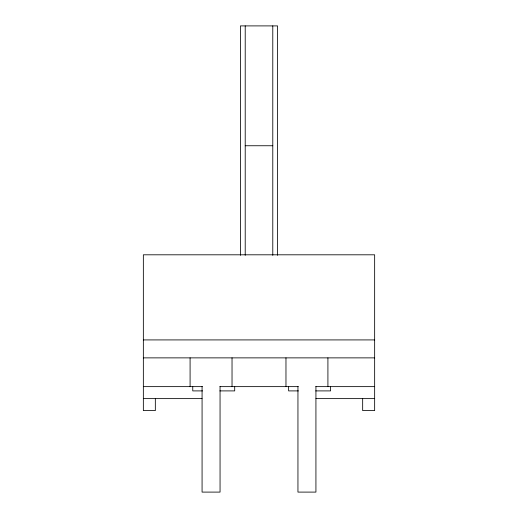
<?xml version="1.0" encoding="UTF-8"?>
<svg xmlns="http://www.w3.org/2000/svg" width="518" height="518" viewBox="0 0 518 518"><rect width="100%" height="100%" fill="white"/><g stroke="black" fill="none" stroke-linecap="round" stroke-linejoin="round"><path stroke-width="0.78" d="M245.215 145.746L272.785 145.746M143.35 339.918L374.65 339.918M143.35 357.873L374.65 357.873M143.35 386.635L202.519 386.635M219.878 386.635L298.394 386.635M315.753 386.635L374.65 386.635M202.519 390.902L192.754 390.902L192.754 386.635M219.878 390.902L234.699 390.902L234.699 386.635M298.394 390.902L288.63 390.902L288.63 386.635M315.753 390.902L330.575 390.902L330.575 386.635M143.35 398.62L202.039 398.62M315.961 398.62L374.65 398.62M362.665 398.62L362.665 410.606L374.65 410.606L374.65 254.804L143.35 254.804L143.35 410.606L155.335 410.606L155.335 398.62M327.913 357.873L327.913 386.635M315.928 386.635L315.928 492.1L297.947 492.1L297.947 386.635M285.968 357.873L285.968 386.635M277.577 255.303L277.577 25.9L240.423 25.9L240.423 255.303M272.785 25.9L272.785 255.335M245.215 25.9L245.215 255.335M232.032 357.873L232.032 386.635M220.053 386.635L220.053 492.1L202.072 492.1L202.072 386.635M190.087 357.873L190.087 386.635"/></g></svg>
